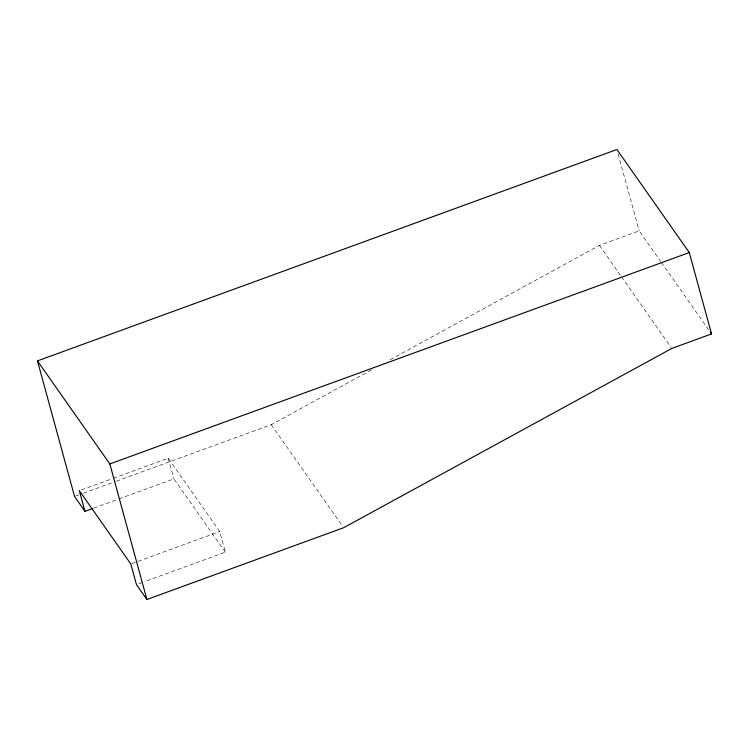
<?xml version="1.0" encoding="UTF-8"?>
<svg xmlns="http://www.w3.org/2000/svg" width="749" height="749" viewBox="0 0 749 749"><rect width="100%" height="100%" fill="white"/><g stroke="black" fill="none" stroke-linecap="round" stroke-linejoin="round"><path stroke-width="0.56" stroke-dasharray="3.75 2.81" d="M116.292 481.214L271.26 424.683L371.757 369.772M390.22 359.689L599.434 245.391L639.178 230.889L660.618 261.42M81.519 489.865L112.256 478.658M113.352 478.255L168.244 458.229L219.729 531.537L225.374 552.182L144.145 581.814M75.63 496.044L78.926 494.846M83.326 493.235L115.196 481.616M93.756 508.112L117.902 499.302M119.007 498.9L173.89 478.883L225.374 552.182M131.908 563.576L219.729 531.537M138.659 583.817L143.05 582.216M661.292 262.375L708.872 330.122M599.434 245.391L620.874 275.922M621.548 276.877L671.132 347.48M271.26 424.683L342.293 525.817M618.131 153.966L639.178 230.889M168.244 458.229L173.89 478.883"/><path stroke-width="1.12" d="M84.974 511.314L74.535 496.447L37.45 360.896L616.914 149.51L689.286 252.553L711.55 333.932L671.806 348.435L343.632 527.727L146.907 599.49L136.458 584.623L130.813 563.969L79.328 490.67L84.974 511.314L92.661 508.515M37.45 360.896L109.822 463.94L689.286 252.553M710.211 332.022L711.55 333.932M109.822 463.94L146.907 599.49"/></g></svg>
